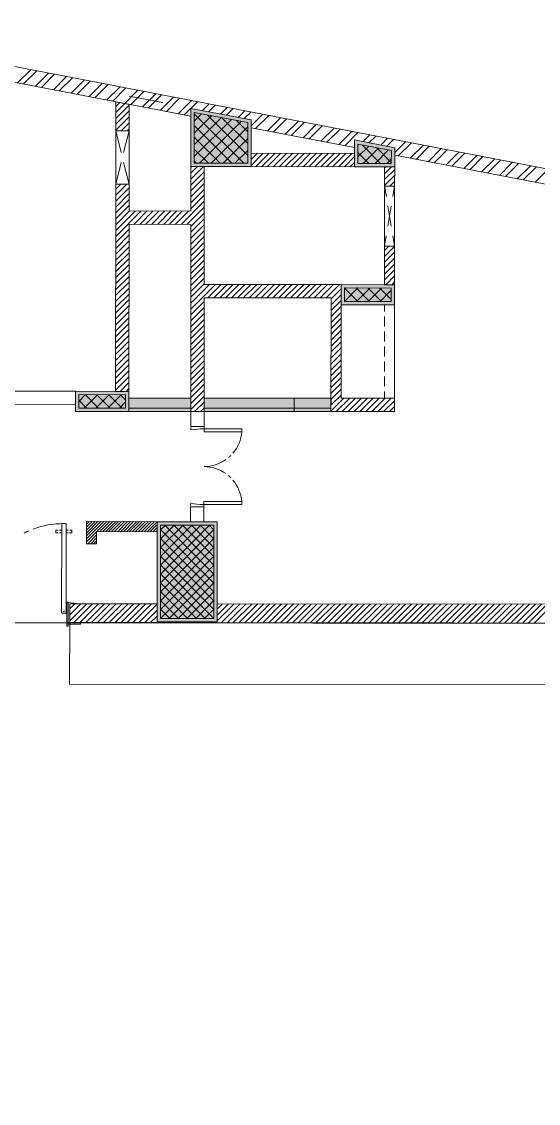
# Model space of a CAD drawing. Header units: inches. Extents: x -957 to 3394, y -3 to 3008.
# Drawn here: x 2646 to 2950, y 1842 to 2479 of the extents above; entities that cross this region are included whole.
import ezdxf

# ---------------------------------------------------------------- set-up
doc = ezdxf.new("R2010")
doc.units = ezdxf.units.IN
doc.header["$MEASUREMENT"] = 0
for name, color, linetype in [('hatches', 7, 'Continuous'), ('PDF_0', 7, 'Continuous'), ('PDF_Elevation_5 Light', 7, 'Continuous'), ('PDF_Elevation_Hidden', 7, 'Continuous'), ('PDF_fire & plumb margin', 7, 'Continuous'), ('PDF_Framing-Column', 7, 'Continuous'), ('PDF_Framing-Column Hatch', 7, 'Continuous'), ('PDF_Hatch', 7, 'Continuous'), ('PDF_Hatch - Wall', 7, 'Continuous'), ('PDF_I-DOOR', 7, 'Continuous'), ('PDF_I-DOOR-OPEN', 7, 'Continuous'), ('PDF_I-FURN-FIXD', 7, 'Continuous'), ('PDF_I-WALL-JAMB', 7, 'Continuous'), ('PDF_ID-DOOR', 7, 'Continuous'), ('PDF_SHREM ACOUSTIC WALL', 7, 'Continuous'), ('PDF_SHREM COMMENTS', 7, 'Continuous'), ('PDF_Shrem-cad 6 cable', 7, 'Continuous'), ('PDF_Wall', 7, 'Continuous')]:
    doc.layers.add(name, color=color, linetype=linetype)

msp = doc.modelspace()

# ---------------------------------------------------------------- linework, layer by layer
at = {"layer": 'hatches', "color": 253, "true_color": 0xaba3a2}
msp.add_lwpolyline([(712.53, 2126.9), (3285.08, 2124.7), (3284.08, 953.45), (711.53, 951.72), (712.53, 2126.9)], dxfattribs=at)
at = {"layer": 'PDF_0', "lineweight": 0}
for points in [[(2674.34, 2125.23), (2674.31, 2088.92)], [(2674.11, 2088.73), (2674.51, 2089.12)], [(2675.1, 2088.93), (3284.26, 2088.4)]]:
    msp.add_lwpolyline(points, dxfattribs=at)
at = {"layer": 'PDF_Elevation_5 Light', "lineweight": 0}
for points in [[(2701.47, 2414.68), (2701.45, 2383.21)], [(2709.31, 2383.21), (2709.34, 2414.67)], [(2709.2, 2257.35), (2745.58, 2257.32)], [(2753.45, 2257.31), (2806.55, 2257.27)], [(2753.45, 2257.31), (2828.18, 2257.25)], [(2709.2, 2251.45), (2745.58, 2251.42)], [(2709.2, 2249.48), (2745.58, 2249.45)], [(2753.44, 2249.45), (2806.54, 2249.4)], [(2753.44, 2249.45), (2828.17, 2249.38)], [(2753.45, 2251.41), (2806.54, 2251.37)], [(2753.45, 2251.41), (2828.17, 2251.35)]]:
    msp.add_lwpolyline(points, dxfattribs=at)
msp.add_lwpolyline([(2859.75, 2382.09), (2865.65, 2382.09), (2865.62, 2346.69), (2859.72, 2346.7)], close=True, dxfattribs=at)
at = {"layer": 'PDF_Elevation_5 Light', "color": 7, "lineweight": 0, "true_color": 0xffffff}
for points in [[(2709.2, 2249.48), (2745.58, 2249.45), (2745.58, 2257.32), (2709.2, 2257.35)], [(2753.44, 2249.45), (2806.54, 2249.4), (2806.55, 2257.27), (2753.45, 2257.31)], [(2753.44, 2249.45), (2828.17, 2249.38), (2828.18, 2257.25), (2753.45, 2257.31)]]:
    msp.add_lwpolyline(points, close=True, dxfattribs=at)
at = {"layer": 'PDF_Elevation_5 Light', "color": 7, "lineweight": 0, "true_color": 0xffffff, "transparency": 33554559}
for points in [[(2709.2, 2249.48), (2745.58, 2249.45), (2709.2, 2257.35), (2745.58, 2257.32)], [(2753.44, 2249.45), (2806.54, 2249.4), (2753.45, 2257.31), (2806.55, 2257.27)], [(2753.44, 2249.45), (2828.17, 2249.38), (2753.45, 2257.31), (2828.18, 2257.25)]]:
    msp.add_solid(points, dxfattribs=at)
at = {"layer": 'PDF_Elevation_Hidden', "lineweight": 0}
for points in [[(2704.68, 2401.8), (2701.47, 2414.68)], [(2706.11, 2401.8), (2709.34, 2414.67)], [(2701.45, 2383.21), (2704.67, 2396.08)], [(2709.31, 2383.21), (2706.1, 2396.08)], [(2859.75, 2382.09), (2860.75, 2376.03)], [(2865.65, 2382.09), (2864.63, 2376.03)], [(2863.66, 2370.21), (2861.71, 2358.57)], [(2861.72, 2370.21), (2863.65, 2358.57)], [(2860.73, 2352.76), (2859.72, 2346.7)], [(2864.61, 2352.75), (2865.62, 2346.69)], [(2865.58, 2308.35), (2865.59, 2312.28), (2859.69, 2312.28), (2859.68, 2308.35), (2859.69, 2312.28), (2865.59, 2312.28), (2865.58, 2308.35)], [(2865.58, 2299.5), (2865.58, 2305.4)], [(2865.58, 2299.5), (2865.58, 2305.4)], [(2865.57, 2290.65), (2865.57, 2296.55)], [(2865.57, 2290.65), (2865.57, 2296.55)], [(2859.67, 2287.7), (2859.66, 2281.8)], [(2859.67, 2287.7), (2859.66, 2281.8)], [(2865.56, 2281.8), (2865.57, 2287.7)], [(2865.56, 2281.8), (2865.57, 2287.7)], [(2859.66, 2278.85), (2859.65, 2272.95)], [(2859.66, 2278.85), (2859.65, 2272.95)], [(2865.55, 2272.95), (2865.56, 2278.85)], [(2865.55, 2272.95), (2865.56, 2278.85)], [(2859.65, 2270), (2859.65, 2264.1)], [(2859.65, 2270), (2859.65, 2264.1)], [(2865.55, 2264.1), (2865.55, 2270)], [(2865.55, 2264.1), (2865.55, 2270)], [(2859.64, 2261.15), (2859.64, 2257.22), (2865.54, 2257.22), (2865.54, 2261.15), (2865.54, 2257.22), (2859.64, 2257.22), (2859.64, 2261.15)]]:
    msp.add_lwpolyline(points, dxfattribs=at)
for points in [[(2859.68, 2299.5), (2859.68, 2305.4)], [(2859.67, 2290.65), (2859.67, 2296.55)]]:
    msp.add_lwpolyline(points, close=True, dxfattribs=at)
at = {"layer": 'PDF_fire & plumb margin', "lineweight": 0}
msp.add_lwpolyline([(2859.76, 2393.5), (2753.57, 2393.59), (2753.51, 2324.17), (2859.7, 2324.08)], close=True, dxfattribs=at)
at = {"layer": 'PDF_Framing-Column', "lineweight": 0}
for points in [[(2745.7, 2393.6), (2745.73, 2427.81), (2781.12, 2421.1), (2781.1, 2393.57)], [(2747.67, 2395.56), (2747.69, 2425.46), (2779.15, 2419.45), (2779.13, 2395.53)], [(2842.06, 2393.51), (2842.07, 2409.25), (2865.67, 2404.7), (2865.66, 2393.49)], [(2844.03, 2395.48), (2844.04, 2406.87), (2863.7, 2403.08), (2863.69, 2395.46)], [(2834.12, 2312.3), (2865.59, 2312.28), (2865.6, 2324.08), (2834.13, 2324.1)], [(2836.09, 2314.27), (2863.62, 2314.25), (2863.63, 2322.11), (2836.1, 2322.14)], [(2677.73, 2249.51), (2709.2, 2249.48), (2709.21, 2261.28), (2677.74, 2261.31)], [(2679.7, 2251.47), (2707.23, 2251.45), (2707.24, 2259.32), (2679.71, 2259.34)], [(2725.86, 2184.57), (2761.25, 2184.54), (2761.2, 2125.55), (2725.81, 2125.58)], [(2727.82, 2182.61), (2759.29, 2182.58), (2759.24, 2127.52), (2727.77, 2127.54)]]:
    msp.add_lwpolyline(points, close=True, dxfattribs=at)
at = {"layer": 'PDF_Framing-Column Hatch', "lineweight": 0}
for points in [[(2747.67, 2399.46), (2769.54, 2421.29)], [(2747.68, 2413.36), (2757.86, 2423.52)], [(2747.68, 2406.41), (2763.7, 2422.41)], [(2776.82, 2395.54), (2747.69, 2424.71)], [(2747.69, 2420.32), (2752.02, 2424.64)], [(2750.72, 2395.56), (2775.38, 2420.17)], [(2779.14, 2400.17), (2755.35, 2424)], [(2779.14, 2407.13), (2763.93, 2422.36)], [(2779.15, 2414.08), (2772.52, 2420.72)], [(2769.87, 2395.54), (2747.69, 2417.76)], [(2757.68, 2395.55), (2779.15, 2416.99)], [(2762.91, 2395.55), (2747.68, 2410.81)], [(2764.63, 2395.55), (2779.14, 2410.04)], [(2755.96, 2395.55), (2747.68, 2403.85)], [(2771.58, 2395.54), (2779.14, 2403.09)], [(2844.03, 2399.31), (2850.37, 2405.65)], [(2850.41, 2395.47), (2844.03, 2401.86)], [(2844.04, 2406.26), (2844.54, 2406.77)], [(2857.37, 2395.47), (2846.45, 2406.4)], [(2847.15, 2395.48), (2856.21, 2404.52)], [(2854.1, 2395.47), (2862.04, 2403.4)], [(2863.69, 2396.09), (2855.05, 2404.74)], [(2863.7, 2403.04), (2863.65, 2403.09)], [(2749.01, 2395.56), (2747.67, 2396.9)], [(2778.53, 2395.54), (2779.13, 2396.13)], [(2861.05, 2395.46), (2863.69, 2398.1)], [(2836.1, 2321.15), (2837.08, 2322.13)], [(2843.92, 2314.26), (2836.1, 2322.1)], [(2836.16, 2314.27), (2844.04, 2322.13)], [(2850.88, 2314.26), (2843.02, 2322.13)], [(2843.12, 2314.26), (2850.99, 2322.12)], [(2857.83, 2314.25), (2849.97, 2322.12)], [(2850.07, 2314.26), (2857.94, 2322.12)], [(2863.62, 2315.41), (2856.92, 2322.12)], [(2857.02, 2314.25), (2863.63, 2320.85)], [(2836.97, 2314.27), (2836.09, 2315.15)], [(2679.7, 2255.33), (2683.72, 2259.34)], [(2684.31, 2251.47), (2679.7, 2256.09)], [(2682.8, 2251.47), (2690.67, 2259.33)], [(2691.27, 2251.46), (2683.41, 2259.34)], [(2689.75, 2251.47), (2697.62, 2259.33)], [(2698.22, 2251.46), (2690.36, 2259.33)], [(2696.7, 2251.46), (2704.57, 2259.32)], [(2705.17, 2251.45), (2697.31, 2259.33)], [(2703.65, 2251.45), (2707.23, 2255.03)], [(2707.24, 2256.34), (2704.26, 2259.32)], [(2727.79, 2148.49), (2759.28, 2179.93)], [(2727.8, 2158.92), (2751.51, 2182.59)], [(2727.8, 2153.7), (2756.72, 2182.58)], [(2727.81, 2174.56), (2735.86, 2182.6)], [(2727.81, 2169.35), (2741.08, 2182.59)], [(2727.81, 2164.13), (2746.29, 2182.59)], [(2727.82, 2179.78), (2730.65, 2182.6)], [(2759.26, 2148.46), (2727.82, 2179.95)], [(2759.26, 2153.68), (2730.38, 2182.6)], [(2759.26, 2158.89), (2735.6, 2182.6)], [(2759.27, 2164.11), (2740.81, 2182.59)], [(2759.27, 2169.32), (2746.03, 2182.59)], [(2759.28, 2174.54), (2751.24, 2182.59)], [(2759.28, 2179.75), (2756.46, 2182.58)], [(2727.79, 2143.27), (2759.28, 2174.71)], [(2759.25, 2143.25), (2727.81, 2174.74)], [(2727.78, 2138.06), (2759.27, 2169.5)], [(2759.25, 2138.03), (2727.81, 2169.52)], [(2727.77, 2127.63), (2759.27, 2159.07)], [(2727.78, 2132.85), (2759.27, 2164.28)], [(2759.24, 2127.6), (2727.8, 2159.1)], [(2759.24, 2132.82), (2727.81, 2164.31)], [(2754.11, 2127.52), (2727.8, 2153.88)], [(2732.9, 2127.54), (2759.26, 2153.85)], [(2748.9, 2127.52), (2727.79, 2148.67)], [(2738.11, 2127.53), (2759.26, 2148.64)], [(2743.68, 2127.53), (2727.79, 2143.45)], [(2743.33, 2127.53), (2759.25, 2143.43)], [(2738.47, 2127.53), (2727.78, 2138.24)], [(2733.25, 2127.54), (2727.78, 2133.02)], [(2748.54, 2127.53), (2759.25, 2138.21)], [(2728.04, 2127.54), (2727.77, 2127.81)], [(2753.76, 2127.52), (2759.24, 2133)], [(2758.97, 2127.52), (2759.24, 2127.78)]]:
    msp.add_lwpolyline(points, dxfattribs=at)
at = {"layer": 'PDF_Framing-Column Hatch', "lineweight": 0, "transparency": 33554559}
for points in [[(2781.12, 2421.1), (2781.1, 2393.57), (2745.73, 2427.81), (2745.7, 2393.6)], [(2747.69, 2425.46), (2779.15, 2419.45), (2747.67, 2395.56), (2779.13, 2395.53)], [(2842.06, 2393.51), (2842.07, 2409.25), (2865.66, 2393.49), (2865.67, 2404.7)], [(2844.03, 2395.48), (2844.04, 2406.87), (2863.69, 2395.46), (2863.7, 2403.08)], [(2834.12, 2312.3), (2865.59, 2312.28), (2834.13, 2324.1), (2865.6, 2324.08)], [(2836.09, 2314.27), (2863.62, 2314.25), (2836.1, 2322.14), (2863.63, 2322.11)], [(2677.73, 2249.51), (2709.2, 2249.48), (2677.74, 2261.31), (2709.21, 2261.28)], [(2679.7, 2251.47), (2707.23, 2251.45), (2679.71, 2259.34), (2707.24, 2259.32)], [(2725.86, 2184.57), (2761.25, 2184.54), (2725.81, 2125.58), (2761.2, 2125.55)], [(2727.82, 2182.61), (2759.29, 2182.58), (2727.77, 2127.54), (2759.24, 2127.52)]]:
    msp.add_solid(points, dxfattribs=at)
at = {"layer": 'PDF_Hatch', "lineweight": 0}
for points in [[(2684.29, 2177.91), (2691, 2184.6)], [(2684.29, 2176.17), (2692.74, 2184.6)], [(2684.29, 2174.44), (2694.47, 2184.6)], [(2684.3, 2183.13), (2685.78, 2184.61)], [(2684.3, 2181.39), (2687.52, 2184.61)], [(2684.3, 2179.65), (2689.26, 2184.6)], [(2690.31, 2178.7), (2696.21, 2184.6)], [(2692.05, 2178.7), (2697.95, 2184.6)], [(2693.78, 2178.7), (2699.69, 2184.6)], [(2695.52, 2178.7), (2701.43, 2184.59)], [(2697.26, 2178.7), (2703.17, 2184.59)], [(2699, 2178.7), (2704.9, 2184.59)], [(2700.74, 2178.7), (2706.64, 2184.59)], [(2702.47, 2178.69), (2708.38, 2184.59)], [(2704.21, 2178.69), (2710.12, 2184.59)], [(2705.95, 2178.69), (2711.86, 2184.59)], [(2707.69, 2178.69), (2713.59, 2184.58)], [(2709.43, 2178.69), (2715.33, 2184.58)], [(2711.17, 2178.69), (2717.07, 2184.58)], [(2712.9, 2178.68), (2718.81, 2184.58)], [(2714.64, 2178.68), (2720.55, 2184.58)], [(2716.38, 2178.68), (2722.29, 2184.58)], [(2718.12, 2178.68), (2724.02, 2184.58)], [(2719.86, 2178.68), (2725.76, 2184.57)], [(2684.29, 2172.7), (2690.19, 2178.59)], [(2721.59, 2178.68), (2725.85, 2182.93)], [(2723.33, 2178.68), (2725.85, 2181.19)], [(2725.07, 2178.67), (2725.85, 2179.45)], [(2684.96, 2171.63), (2690.19, 2176.85)], [(2686.7, 2171.63), (2690.19, 2175.12)], [(2688.44, 2171.63), (2690.19, 2173.38)], [(2690.18, 2171.62), (2690.19, 2171.64)], [(2674.34, 2126.24), (2684.35, 2136.23)], [(2674.35, 2133.19), (2677.4, 2136.24)], [(2674.35, 2129.72), (2680.88, 2136.24)], [(2676.81, 2125.23), (2687.83, 2136.23)], [(2680.28, 2125.22), (2691.3, 2136.23)], [(2683.76, 2125.22), (2694.78, 2136.22)], [(2687.24, 2125.22), (2698.26, 2136.22)], [(2690.71, 2125.21), (2701.73, 2136.22)], [(2694.19, 2125.21), (2705.21, 2136.21)], [(2697.66, 2125.21), (2708.69, 2136.21)], [(2701.14, 2125.21), (2712.16, 2136.21)], [(2704.62, 2125.2), (2715.64, 2136.21)], [(2708.09, 2125.2), (2719.12, 2136.2)], [(2711.57, 2125.2), (2722.59, 2136.2)], [(2715.05, 2125.19), (2725.81, 2135.94)], [(2761.2, 2126.12), (2771.26, 2136.16)], [(2761.21, 2133.07), (2764.31, 2136.16)], [(2761.21, 2129.6), (2767.78, 2136.16)], [(2763.71, 2125.15), (2774.74, 2136.16)], [(2767.19, 2125.15), (2778.21, 2136.15)], [(2770.67, 2125.15), (2781.69, 2136.15)], [(2774.14, 2125.14), (2785.17, 2136.15)], [(2777.62, 2125.14), (2788.64, 2136.14)], [(2781.1, 2125.14), (2792.12, 2136.14)], [(2784.57, 2125.13), (2795.59, 2136.14)], [(2788.05, 2125.13), (2799.07, 2136.13)], [(2791.53, 2125.13), (2802.55, 2136.13)], [(2795, 2125.13), (2806.02, 2136.13)], [(2798.48, 2125.12), (2809.5, 2136.13)], [(2801.95, 2125.12), (2812.98, 2136.12)], [(2805.43, 2125.12), (2816.45, 2136.12)], [(2808.91, 2125.11), (2819.93, 2136.12)], [(2812.38, 2125.11), (2823.41, 2136.11)], [(2815.86, 2125.11), (2826.88, 2136.11)], [(2819.34, 2125.1), (2830.36, 2136.11)], [(2822.81, 2125.1), (2833.83, 2136.1)], [(2826.29, 2125.1), (2837.31, 2136.1)], [(2829.76, 2125.1), (2840.79, 2136.1)], [(2833.24, 2125.09), (2844.26, 2136.1)], [(2836.72, 2125.09), (2847.74, 2136.09)], [(2840.19, 2125.09), (2851.22, 2136.09)], [(2843.67, 2125.08), (2854.69, 2136.09)], [(2847.15, 2125.08), (2858.17, 2136.08)], [(2850.62, 2125.08), (2861.64, 2136.08)], [(2854.1, 2125.08), (2865.12, 2136.08)], [(2857.58, 2125.07), (2868.6, 2136.08)], [(2861.05, 2125.07), (2872.07, 2136.07)], [(2864.53, 2125.07), (2875.55, 2136.07)], [(2868, 2125.06), (2879.03, 2136.07)], [(2871.48, 2125.06), (2882.5, 2136.06)], [(2874.96, 2125.06), (2885.98, 2136.06)], [(2878.43, 2125.05), (2889.46, 2136.06)], [(2881.91, 2125.05), (2892.93, 2136.05)], [(2885.39, 2125.05), (2896.41, 2136.05)], [(2888.86, 2125.05), (2899.88, 2136.05)], [(2892.34, 2125.04), (2903.36, 2136.05)], [(2895.82, 2125.04), (2906.84, 2136.04)], [(2899.29, 2125.04), (2910.31, 2136.04)], [(2902.77, 2125.03), (2913.79, 2136.04)], [(2906.24, 2125.03), (2917.27, 2136.03)], [(2909.72, 2125.03), (2920.74, 2136.03)], [(2913.2, 2125.02), (2924.22, 2136.03)], [(2916.67, 2125.02), (2927.7, 2136.02)], [(2920.15, 2125.02), (2931.17, 2136.02)], [(2923.63, 2125.02), (2934.65, 2136.02)], [(2927.1, 2125.01), (2938.12, 2136.02)], [(2930.58, 2125.01), (2941.6, 2136.01)], [(2934.05, 2125.01), (2945.08, 2136.01)], [(2937.53, 2125), (2948.55, 2136.01)], [(2941.01, 2125), (2952.03, 2136)], [(2944.48, 2125), (2955.51, 2136)], [(2947.96, 2124.99), (2958.98, 2136)], [(2718.52, 2125.19), (2725.81, 2132.47)], [(2722, 2125.19), (2725.81, 2128.99)], [(2725.47, 2125.19), (2725.81, 2125.52)]]:
    msp.add_lwpolyline(points, dxfattribs=at)
at = {"layer": 'PDF_Hatch - Wall', "lineweight": 0}
for points in [[(2643.71, 2442.88), (2651.45, 2450.61)], [(2647.21, 2442.21), (2654.95, 2449.94)], [(2654.22, 2440.86), (2661.95, 2448.59)], [(2657.72, 2440.19), (2665.45, 2447.92)], [(2664.72, 2438.85), (2672.46, 2446.57)], [(2668.22, 2438.17), (2675.96, 2445.9)], [(2675.22, 2436.83), (2682.96, 2444.55)], [(2678.73, 2436.16), (2686.46, 2443.88)], [(2685.73, 2434.81), (2693.47, 2442.54)], [(2689.23, 2434.14), (2696.97, 2441.86)], [(2696.23, 2432.79), (2703.97, 2440.52)], [(2699.73, 2432.12), (2707.47, 2439.85)], [(2706.74, 2430.78), (2714.47, 2438.5)], [(2710.24, 2430.1), (2717.98, 2437.83)], [(2717.24, 2428.76), (2724.98, 2436.48)], [(2720.74, 2428.08), (2728.48, 2435.81)], [(2727.74, 2426.74), (2735.48, 2434.46)], [(2731.25, 2426.07), (2738.98, 2433.79)], [(2738.25, 2424.72), (2745.99, 2432.45)], [(2701.48, 2428.9), (2703.85, 2431.26)], [(2701.48, 2425.43), (2706.76, 2430.7)], [(2701.48, 2421.95), (2709.35, 2429.81)], [(2701.48, 2418.47), (2709.35, 2426.33)], [(2741.75, 2424.05), (2749.49, 2431.77)], [(2752.57, 2426.52), (2756.49, 2430.43)], [(2756.08, 2425.85), (2759.99, 2429.76)], [(2763.1, 2424.52), (2766.99, 2428.41)], [(2766.6, 2423.85), (2770.5, 2427.74)], [(2773.62, 2422.52), (2777.5, 2426.39)], [(2701.47, 2415), (2709.35, 2422.86)], [(2777.13, 2421.86), (2781, 2425.72)], [(2781.12, 2417.5), (2788, 2424.37)], [(2783.77, 2415.98), (2791.5, 2423.7)], [(2790.77, 2414.63), (2798.51, 2422.36)], [(2794.27, 2413.96), (2802.01, 2421.68)], [(2801.27, 2412.61), (2809.01, 2420.34)], [(2804.77, 2411.94), (2812.51, 2419.67)], [(2704.63, 2414.67), (2709.34, 2419.38)], [(2708.11, 2414.67), (2709.34, 2415.9)], [(2811.78, 2410.6), (2819.52, 2418.32)], [(2815.28, 2409.92), (2823.02, 2417.65)], [(2822.28, 2408.58), (2830.02, 2416.3)], [(2825.78, 2407.91), (2833.52, 2415.63)], [(2832.79, 2406.56), (2840.52, 2414.28)], [(2836.29, 2405.89), (2844.03, 2413.61)], [(2847.04, 2408.29), (2851.03, 2412.27)], [(2850.54, 2407.61), (2854.53, 2411.59)], [(2857.54, 2406.27), (2861.53, 2410.25)], [(2861.04, 2405.59), (2865.03, 2409.58)], [(2865.66, 2401.87), (2872.04, 2408.23)], [(2867.8, 2399.83), (2875.54, 2407.56)], [(2781.1, 2401.2), (2781.33, 2401.43)], [(2781.1, 2397.73), (2784.81, 2401.43)], [(2781.1, 2394.25), (2788.29, 2401.43)], [(2783.89, 2393.56), (2791.76, 2401.42)], [(2787.37, 2393.56), (2795.24, 2401.42)], [(2790.84, 2393.56), (2798.71, 2401.42)], [(2794.32, 2393.56), (2802.19, 2401.41)], [(2797.79, 2393.55), (2805.67, 2401.41)], [(2801.27, 2393.55), (2809.14, 2401.41)], [(2804.75, 2393.55), (2812.62, 2401.41)], [(2808.22, 2393.54), (2816.1, 2401.4)], [(2811.7, 2393.54), (2819.57, 2401.4)], [(2815.18, 2393.54), (2823.05, 2401.4)], [(2818.65, 2393.53), (2826.53, 2401.39)], [(2822.13, 2393.53), (2830, 2401.39)], [(2825.6, 2393.53), (2833.48, 2401.39)], [(2829.08, 2393.53), (2836.95, 2401.38)], [(2832.56, 2393.52), (2840.43, 2401.38)], [(2874.8, 2398.49), (2882.54, 2406.21)], [(2878.3, 2397.82), (2886.04, 2405.54)], [(2885.31, 2396.47), (2893.04, 2404.2)], [(2888.81, 2395.8), (2896.55, 2403.52)], [(2895.81, 2394.45), (2903.55, 2402.18)], [(2899.31, 2393.78), (2907.05, 2401.5)], [(2836.03, 2393.52), (2842.07, 2399.54)], [(2839.51, 2393.52), (2842.06, 2396.06)], [(2906.31, 2392.43), (2914.05, 2400.16)], [(2909.82, 2391.76), (2917.55, 2399.49)], [(2916.82, 2390.42), (2924.56, 2398.14)], [(2920.32, 2389.74), (2928.06, 2397.47)], [(2927.32, 2388.4), (2935.06, 2396.12)], [(2930.82, 2387.73), (2938.56, 2395.45)], [(2937.83, 2386.38), (2945.56, 2394.11)], [(2745.69, 2382.73), (2753.56, 2390.59)], [(2745.7, 2393.15), (2746.14, 2393.6)], [(2745.7, 2389.68), (2749.62, 2393.59)], [(2745.7, 2386.2), (2753.1, 2393.59)], [(2859.75, 2385.94), (2865.66, 2391.83)], [(2859.75, 2382.46), (2865.65, 2388.36)], [(2859.76, 2392.89), (2860.37, 2393.5)], [(2859.76, 2389.41), (2863.84, 2393.5)], [(2941.33, 2385.71), (2949.07, 2393.43)], [(2948.33, 2384.36), (2956.07, 2392.09)], [(2701.44, 2380.23), (2704.42, 2383.21)], [(2701.44, 2376.76), (2707.9, 2383.21)], [(2745.69, 2379.25), (2753.56, 2387.11)], [(2745.69, 2375.77), (2753.56, 2383.63)], [(2862.86, 2382.09), (2865.65, 2384.88)], [(2701.43, 2369.8), (2709.31, 2377.66)], [(2701.44, 2373.28), (2709.31, 2381.14)], [(2745.68, 2372.3), (2753.56, 2380.16)], [(2745.68, 2368.82), (2753.55, 2376.68)], [(2701.43, 2366.33), (2709.3, 2374.19)], [(2701.43, 2362.85), (2709.3, 2370.71)], [(2739.9, 2359.58), (2753.55, 2373.2)], [(2743.38, 2359.58), (2753.55, 2369.73)], [(2701.42, 2355.9), (2713.01, 2367.47)], [(2701.42, 2352.42), (2716.49, 2367.47)], [(2701.43, 2359.38), (2709.54, 2367.47)], [(2712.09, 2359.6), (2719.97, 2367.46)], [(2715.57, 2359.6), (2723.44, 2367.46)], [(2719.05, 2359.6), (2726.92, 2367.46)], [(2722.52, 2359.6), (2730.4, 2367.46)], [(2726, 2359.59), (2733.87, 2367.45)], [(2729.48, 2359.59), (2737.35, 2367.45)], [(2732.95, 2359.59), (2740.82, 2367.45)], [(2736.43, 2359.58), (2744.3, 2367.44)], [(2745.67, 2358.39), (2753.54, 2366.25)], [(2745.67, 2354.91), (2753.54, 2362.77)], [(2701.42, 2348.95), (2709.29, 2356.81)], [(2745.66, 2351.44), (2753.54, 2359.3)], [(2701.41, 2345.47), (2709.29, 2353.33)], [(2701.41, 2341.99), (2709.28, 2349.85)], [(2745.66, 2347.96), (2753.54, 2355.82)], [(2745.66, 2344.49), (2753.53, 2352.35)], [(2701.41, 2338.52), (2709.28, 2346.38)], [(2745.65, 2337.53), (2753.53, 2345.39)], [(2745.66, 2341.01), (2753.53, 2348.87)], [(2859.71, 2340.74), (2865.62, 2346.64)], [(2859.71, 2337.27), (2865.62, 2343.16)], [(2859.72, 2344.22), (2862.19, 2346.69)], [(2701.4, 2335.04), (2709.28, 2342.9)], [(2701.4, 2331.56), (2709.27, 2339.42)], [(2745.65, 2334.06), (2753.52, 2341.92)], [(2745.65, 2330.58), (2753.52, 2338.44)], [(2859.71, 2333.79), (2865.61, 2339.69)], [(2701.4, 2328.09), (2709.27, 2335.95)], [(2701.4, 2324.61), (2709.27, 2332.47)], [(2745.64, 2327.1), (2753.52, 2334.96)], [(2745.64, 2323.63), (2753.51, 2331.49)], [(2859.7, 2330.32), (2865.61, 2336.21)], [(2859.7, 2326.84), (2865.61, 2332.73)], [(2701.39, 2321.14), (2709.27, 2328.99)], [(2701.39, 2317.66), (2709.26, 2325.52)], [(2745.63, 2316.68), (2753.51, 2324.53)], [(2745.63, 2313.2), (2756.62, 2324.17)], [(2745.63, 2309.72), (2760.1, 2324.17)], [(2745.64, 2320.15), (2753.51, 2328.01)], [(2755.7, 2316.3), (2763.57, 2324.16)], [(2759.18, 2316.3), (2767.05, 2324.16)], [(2762.65, 2316.3), (2770.53, 2324.16)], [(2766.13, 2316.3), (2774, 2324.15)], [(2769.61, 2316.29), (2777.48, 2324.15)], [(2773.08, 2316.29), (2780.96, 2324.15)], [(2776.56, 2316.29), (2784.43, 2324.15)], [(2780.04, 2316.28), (2787.91, 2324.14)], [(2783.51, 2316.28), (2791.38, 2324.14)], [(2786.99, 2316.28), (2794.86, 2324.14)], [(2790.46, 2316.27), (2798.34, 2324.13)], [(2793.94, 2316.27), (2801.81, 2324.13)], [(2797.42, 2316.27), (2805.29, 2324.13)], [(2800.89, 2316.27), (2808.77, 2324.12)], [(2804.37, 2316.26), (2812.24, 2324.12)], [(2807.85, 2316.26), (2815.72, 2324.12)], [(2811.32, 2316.26), (2819.2, 2324.12)], [(2814.8, 2316.25), (2822.67, 2324.11)], [(2818.28, 2316.25), (2826.15, 2324.11)], [(2821.75, 2316.25), (2829.62, 2324.11)], [(2825.23, 2316.24), (2833.1, 2324.1)], [(2860.42, 2324.08), (2865.6, 2329.26)], [(2863.89, 2324.08), (2865.6, 2325.78)], [(2701.38, 2310.71), (2709.26, 2318.57)], [(2701.39, 2314.18), (2709.26, 2322.04)], [(2828.23, 2315.77), (2834.13, 2321.66)], [(2828.23, 2312.29), (2834.13, 2318.18)], [(2701.38, 2307.23), (2709.25, 2315.09)], [(2701.38, 2303.75), (2709.25, 2311.61)], [(2745.63, 2306.25), (2753.5, 2314.11)], [(2828.22, 2308.81), (2834.13, 2314.71)], [(2701.37, 2300.28), (2709.25, 2308.14)], [(2745.62, 2302.77), (2753.5, 2310.63)], [(2745.62, 2299.29), (2753.49, 2307.15)], [(2828.22, 2305.34), (2834.12, 2311.23)], [(2828.22, 2301.86), (2834.12, 2307.76)], [(2701.37, 2296.8), (2709.24, 2304.66)], [(2701.37, 2293.32), (2709.24, 2301.18)], [(2745.61, 2292.34), (2753.49, 2300.2)], [(2745.62, 2295.82), (2753.49, 2303.68)], [(2828.21, 2298.38), (2834.12, 2304.28)], [(2828.21, 2294.91), (2834.11, 2300.8)], [(2701.36, 2286.37), (2709.24, 2294.23)], [(2701.37, 2289.85), (2709.24, 2297.71)], [(2745.61, 2288.86), (2753.48, 2296.72)], [(2745.61, 2285.39), (2753.48, 2293.25)], [(2828.2, 2287.96), (2834.11, 2293.85)], [(2828.21, 2291.43), (2834.11, 2297.33)], [(2701.36, 2282.9), (2709.23, 2290.76)], [(2701.36, 2279.42), (2709.23, 2287.28)], [(2745.6, 2278.44), (2753.48, 2286.3)], [(2745.61, 2281.91), (2753.48, 2289.77)], [(2828.2, 2284.48), (2834.11, 2290.37)], [(2828.2, 2281), (2834.1, 2286.9)], [(2701.35, 2275.94), (2709.23, 2283.8)], [(2701.35, 2272.47), (2709.22, 2280.33)], [(2745.6, 2274.96), (2753.47, 2282.82)], [(2828.19, 2274.05), (2834.1, 2279.94)], [(2828.2, 2277.53), (2834.1, 2283.42)], [(2701.35, 2268.99), (2709.22, 2276.85)], [(2701.35, 2265.51), (2709.22, 2273.37)], [(2745.59, 2268.01), (2753.47, 2275.87)], [(2745.6, 2271.48), (2753.47, 2279.34)], [(2828.19, 2270.57), (2834.09, 2276.47)], [(2701.34, 2262.04), (2709.22, 2269.9)], [(2745.59, 2264.53), (2753.46, 2272.39)], [(2745.59, 2261.05), (2753.46, 2268.91)], [(2828.18, 2263.62), (2834.09, 2269.52)], [(2828.19, 2267.1), (2834.09, 2272.99)], [(2704.07, 2261.29), (2709.21, 2266.42)], [(2707.54, 2261.28), (2709.21, 2262.94)], [(2745.58, 2257.58), (2753.46, 2265.44)], [(2745.58, 2254.1), (2753.45, 2261.96)], [(2828.18, 2260.15), (2834.08, 2266.04)], [(2828.18, 2256.67), (2834.08, 2262.56)], [(2745.58, 2250.62), (2753.45, 2258.48)], [(2747.88, 2249.45), (2753.45, 2255.01)], [(2828.17, 2253.19), (2834.08, 2259.09)], [(2828.17, 2249.72), (2835.71, 2257.24)], [(2831.31, 2249.38), (2839.19, 2257.24)], [(2834.79, 2249.38), (2842.66, 2257.23)], [(2838.27, 2249.37), (2846.14, 2257.23)], [(2841.74, 2249.37), (2849.61, 2257.23)], [(2845.22, 2249.37), (2853.09, 2257.23)], [(2848.69, 2249.36), (2856.57, 2257.22)], [(2852.17, 2249.36), (2860.04, 2257.22)], [(2855.65, 2249.36), (2863.52, 2257.22)], [(2859.12, 2249.35), (2865.54, 2255.76)], [(2751.36, 2249.45), (2753.45, 2251.53)], [(2862.6, 2249.35), (2865.54, 2252.28)]]:
    msp.add_lwpolyline(points, dxfattribs=at)
at = {"layer": 'PDF_I-DOOR', "lineweight": 0}
for points in [[(2667.54, 2179.66), (2666.19, 2179.66), (2666.19, 2177.94), (2667.55, 2177.93)], [(2668.28, 2177.93), (2669.64, 2177.93), (2669.64, 2179.66), (2668.28, 2179.66)], [(2673.59, 2177.93), (2672.23, 2177.93), (2672.24, 2179.66), (2673.59, 2179.66)], [(2674.33, 2179.66), (2675.68, 2179.65), (2675.68, 2177.93), (2674.32, 2177.93)], [(2680.22, 2136.24), (2673.4, 2136.93), (2680.22, 2136.24)], [(2671.24, 2132.19), (2670.55, 2131.5)]]:
    msp.add_lwpolyline(points, dxfattribs=at)
msp.add_lwpolyline([(2669.6, 2130.98), (2669.65, 2183.45), (2672.23, 2183.45), (2672.19, 2130.98, -0.414136), (2671.84, 2130.63), (2669.95, 2130.64, -0.414216)], format="xyb", close=True, dxfattribs=at)
msp.add_lwpolyline([(2673.38, 2123.04), (2673.4, 2137.28), (2672.63, 2137.28), (2672.61, 2123.04)], close=True, dxfattribs=at)
at = {"layer": 'PDF_I-DOOR-OPEN', "lineweight": 0}
msp.add_lwpolyline([(2766.32, 2212.85, 0.155212), (2753.42, 2217, 0.155212), (2766.32, 2221.12)], format="xyb", dxfattribs=at)
for centre, radius, start, end in [((2753.38, 2239.35), 22.35, 319.77701, 355.06787), ((2753.36, 2239.37), 22.38, 310.1788, 314.97336), ((2753.32, 2194.62), 22.38, 44.92863, 49.7232), ((2753.34, 2194.64), 22.35, 4.83413, 40.12499), ((2670.77, 2131.94), 51.51, 113.60497, 116.88589), ((2670.75, 2131.99), 51.46, 89.78752, 110.32017)]:
    msp.add_arc(centre, radius, start, end, dxfattribs=at)
at = {"layer": 'PDF_I-FURN-FIXD', "lineweight": 0}
msp.add_lwpolyline([(2680.67, 2125.22), (2673.39, 2125.23), (2673.38, 2124.25), (2680.67, 2124.24)], close=True, dxfattribs=at)
at = {"layer": 'PDF_I-WALL-JAMB', "lineweight": 0}
for points in [[(2745.57, 2240.6), (2753.44, 2240.6), (2753.43, 2239.22), (2751.12, 2239.22), (2745.57, 2238.64), (2745.57, 2240.1)], [(2745.53, 2193.41), (2753.4, 2193.4), (2753.4, 2194.78), (2751.09, 2194.78), (2745.53, 2195.37), (2745.53, 2193.91)]]:
    msp.add_lwpolyline(points, dxfattribs=at)
at = {"layer": 'PDF_ID-DOOR', "lineweight": 0}
for points in [[(2753.43, 2239.22), (2775.66, 2239.2), (2775.65, 2237.43), (2753.43, 2237.45)], [(2753.4, 2194.78), (2775.62, 2194.76), (2775.62, 2196.53), (2753.4, 2196.55)]]:
    msp.add_lwpolyline(points, close=True, dxfattribs=at)
at = {"layer": 'PDF_SHREM ACOUSTIC WALL', "lineweight": 0}
msp.add_lwpolyline([(2674.35, 2136.24), (2725.82, 2136.2), (2725.81, 2125.18), (2674.34, 2125.23)], close=True, dxfattribs=at)
msp.add_lwpolyline([(3040.45, 2124.92), (2761.2, 2125.15), (2761.21, 2136.17), (3040.46, 2135.93)], dxfattribs=at)
at = {"layer": 'PDF_SHREM COMMENTS', "lineweight": 0}
msp.add_lwpolyline([(2684.3, 2184.61), (2684.29, 2171.63), (2690.19, 2171.62), (2690.19, 2178.7), (2725.85, 2178.67), (2725.86, 2184.57)], close=True, dxfattribs=at)
at = {"layer": 'PDF_Shrem-cad 6 cable', "color": 253, "lineweight": 0, "true_color": 0xaba3a2}
msp.add_lwpolyline([(712.53, 2126.9), (3285.08, 2124.7), (3284.08, 949.12), (711.53, 951.32)], close=True, dxfattribs=at)
at = {"layer": 'PDF_Wall', "lineweight": 0}
msp.add_lwpolyline([(3276.03, 2246.29), (3285.13, 2248, 0.251895), (3155.08, 2353.86), (2504.13, 2478.91), (2502.42, 2470.03), (2745.73, 2423.28), (2745.73, 2427.81), (2781.12, 2421.1), (2781.12, 2416.49), (2842.07, 2404.78), (2842.07, 2409.25), (2865.67, 2404.7), (2865.66, 2400.24), (3052.45, 2364.36), (3052.46, 2368.95), (3076.05, 2364.41), (3076.05, 2359.83), (3146.83, 2346.23), (3146.83, 2350.78), (3162.56, 2347.81), (3162.56, 2342.94, -0.234047)], format="xyb", close=True, dxfattribs=at)
for points in [[(2729.12, 2431.25), (2709.45, 2435.03)], [(2865.59, 2312.28), (2865.54, 2257.22)], [(2709.2, 2257.35), (2709.2, 2249.48)], [(2745.58, 2257.32), (2745.58, 2257.32)], [(2745.58, 2257.32), (2745.58, 2249.45)], [(2753.45, 2257.31), (2753.44, 2249.45)], [(2753.45, 2257.31), (2753.44, 2249.45)], [(2806.55, 2257.27), (2806.54, 2249.4)], [(2828.18, 2257.25), (2828.17, 2249.38)], [(2753.44, 2249.44), (2753.44, 2249.44)]]:
    msp.add_lwpolyline(points, dxfattribs=at)
for points in [[(2701.49, 2431.71), (2701.47, 2414.68), (2709.34, 2414.67), (2709.35, 2430.2)], [(2781.1, 2393.57), (2842.06, 2393.51), (2842.07, 2401.38), (2781.1, 2401.43)], [(2745.7, 2393.6), (2753.57, 2393.59), (2753.51, 2324.17), (2834.13, 2324.1), (2834.08, 2257.24), (2865.54, 2257.22), (2865.53, 2249.35), (2828.17, 2249.38), (2828.23, 2316.24), (2753.5, 2316.31), (2753.44, 2249.44), (2745.58, 2249.45), (2745.67, 2359.58), (2709.29, 2359.61), (2709.21, 2261.28), (2701.34, 2261.29), (2701.45, 2383.21), (2709.31, 2383.21), (2709.3, 2367.47), (2745.68, 2367.44)], [(2865.66, 2393.49), (2865.65, 2382.09), (2859.75, 2382.09), (2859.76, 2393.5)], [(2865.62, 2346.69), (2865.6, 2324.08), (2859.7, 2324.08), (2859.72, 2346.7)], [(2522.39, 2261.44), (2677.74, 2261.31), (2677.74, 2253.44), (2522.38, 2253.58)], [(2753.44, 2249.45), (2753.44, 2240.6), (2745.57, 2240.6), (2745.58, 2249.45)], [(2753.4, 2193.4), (2753.39, 2184.55), (2745.52, 2184.56), (2745.53, 2193.4)]]:
    msp.add_lwpolyline(points, close=True, dxfattribs=at)

doc.saveas('drawing.dxf')
